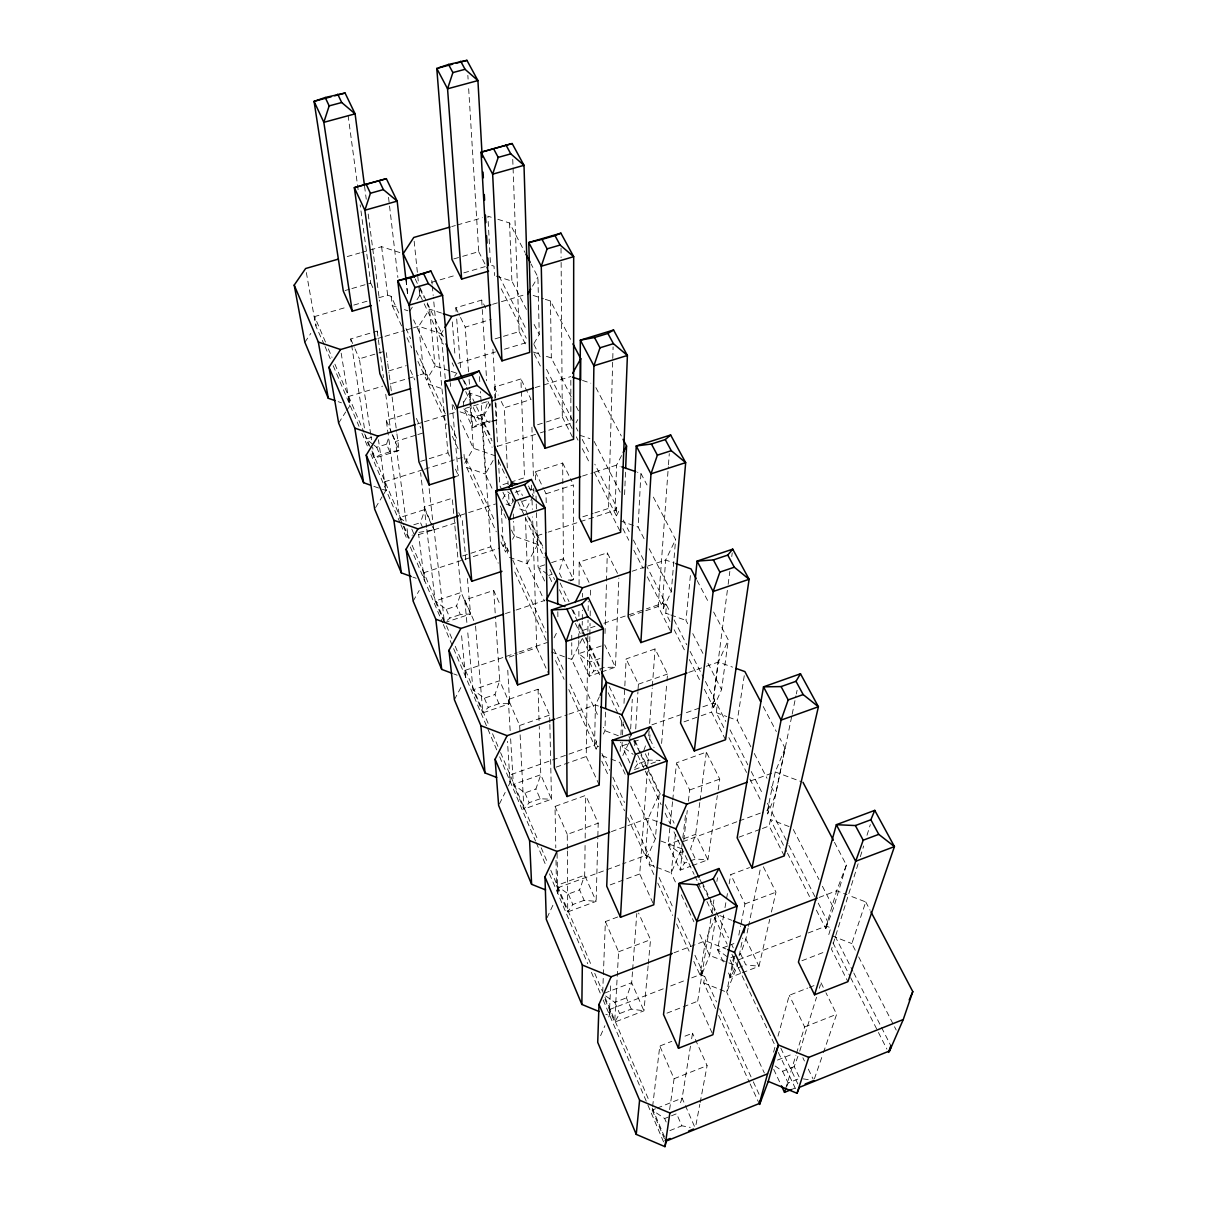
<?xml version="1.0" encoding="UTF-8"?>
<svg xmlns="http://www.w3.org/2000/svg" width="1207" height="1207" viewBox="0 0 1207 1207"><rect width="100%" height="100%" fill="white"/><g stroke="black" fill="none" stroke-linecap="round" stroke-linejoin="round"><path stroke-width="0.75" stroke-dasharray="5 3.75" d="M578.772 640.6L578.696 653.681L589.257 676.192L599.743 672.586M578.772 638.729L578.862 623.778M578.892 616.309L578.938 608.841M579.058 584.55L579.179 562.13L607.302 552.821L618.935 576.237M582.166 633.901L582.272 621.318M582.287 619.463L582.362 610.154M582.468 597.118L582.498 593.286M585.078 845.488L584.686 875.181L579.601 889.861L584.143 900.331L596.137 901.373L597.812 838.065M585.169 838.065L585.727 795.383L555.024 806.412L555.793 847.872M599.215 784.988L586.24 756.487L587.869 633.132M587.884 631.261L588.035 620.036M588.156 610.697L588.277 601.358M589.846 636.602L589.257 676.192L593.844 671.032L604.269 667.441L615.449 667.154L618.859 578.093M589.876 634.716L590.042 623.4M590.163 615.857L590.238 610.199M590.464 595.126L590.585 587.583M568.784 689.514L596.167 749.064L596.349 741.37L568.753 681.548M597.857 836.21L598.204 823.174L585.727 795.383M605.024 633.524L606.457 582.845M606.502 580.974L607.302 552.821M619.81 530.688L608.554 508.419L613.096 346.922M605.507 712.07L604.933 730.718L603.349 734.052M594.236 472.148L616.4 515.857L616.702 507.166L594.825 464.182M617.712 916.973L605.386 921.59L602.64 993.859L631.683 982.724L632.513 971.499M624.592 494.674L625.573 470.338M620.172 751.373L620.594 742.214M620.926 734.897L621.605 720.262M622.163 742.245L621.982 745.941L630.25 763.548M622.51 734.837L623.129 721.877M624.004 703.349L626.131 658.916L655.069 648.944L667.546 674.049L666.913 681.548M610.682 985.878L609.248 1015.736L607.815 1019.07M610.093 1009.308L609.791 1015.54L605.823 1014.333M644.07 538.684L638.111 527.082L640.917 473.385L637.432 472.209M630.22 737.055L630.461 732.408M630.658 729.013L632.287 699.275M605.386 921.59L618.587 951.795L614.695 1022.133L643.95 1010.817L648.114 965.887M634.701 745.715L635.033 740.132M635.712 728.937L637.945 691.656M638.05 689.785L638.382 684.188L626.131 658.916M649.11 730.884L648.702 736.466L654.043 747.601M649.653 723.431L652.233 688.05M652.368 686.195L655.069 648.944M670.323 630.582L658.162 606.518L668.331 466.687M668.467 464.816L669.282 453.636M632.649 969.628L636.798 913.458M652.987 903.092L639.725 873.943L647.284 771.469M647.842 764.016L648.672 752.851M649.638 739.8L650.181 732.347M647.329 576.825L663.337 608.388L663.986 600.06L647.012 566.702M669.976 621.454L665.766 613.186L666.43 604.873L662.371 603.425L646.439 608.841M627.685 817.622L646.56 858.645L647.133 851.508L629.194 812.628M663.337 608.388L671.288 591.747L675.618 539.544L652.187 494.885M653.877 874.562L649.17 864.348L649.773 857.242L645.353 855.507L622.691 863.865M661.602 743.452L666.747 683.434M646.56 858.645L655.326 838.895L659.294 793.708L648.144 770.187M648.28 964.016L650.543 939.68L638.578 913.05M687.688 623.702L685.998 620.413L690.676 572.601M672.54 801.765L668.195 844.432L680.235 870.111L690.615 866.249M672.737 799.909L676.524 762.809L706.351 752.112L719.749 779.088L717.607 793.768M675.362 834.369L671.183 872.948L676.674 884.731M682.377 841.867L681.533 849.049L671.183 872.948L655.944 866.988M682.845 837.839L685.727 813.156M682.649 849.607L680.235 870.111L684.429 863.111L695.428 859.022L707.89 859.822L717.335 795.594M683.75 840.298L687.281 810.485M688.382 801.161L689.695 789.982L676.524 762.809M652.625 1106.427L659.791 1046.031L671.846 1041.309M699.788 802.549L695.654 834.324L690.585 848.838L695.428 859.022M700.03 800.679L706.351 752.112M725.528 739.74L711.542 712.085L727.912 586.195M728.153 584.339L729.843 571.379M731.759 556.563L732.242 552.866M704.39 689.318L713.624 707.513L714.665 699.622L704.511 679.677M723.808 727.61L716.234 712.658L717.29 704.782L713.05 703.228L683.358 713.729M713.624 707.513L721.545 689.665L728.319 639.997L713.578 611.904M669.613 1109.61L674.079 1078.726L659.791 1046.031M750.89 746.861L737.326 720.413L744.342 675.226M693.814 961.436L700.875 976.765L701.901 970.292L694.116 953.424M690.449 1046.197L682.121 1098.144L679.662 1105.084M691.641 1038.774L692.531 1033.207L682.196 1037.251M712.16 1033.056L697.661 1001.237L711.557 914.619M711.858 912.764L713.925 899.864M716.883 881.442L717.471 877.761M715.51 1008.584L703.696 982.905L704.752 976.478L700.12 974.622L688.005 979.284M715.857 917.833L709.61 955.461L700.875 976.765M723.702 914.966L717.622 949.803L724.456 964.363M724.985 907.634L726.267 900.301M726.584 898.461L727.549 892.954M729.149 883.796L730.748 874.622L749.547 867.577M696.001 1124.637L699.819 1104.36M700.166 1102.519L707.106 1065.63L692.531 1033.207M733.811 955.974L726.72 992.199L764.348 1072.993M734.49 957.121L730.522 977.308L740.57 973.415M738.82 935.108L740.63 925.935M740.992 924.094L744.96 903.922L730.748 874.622M767.411 803.259L769.115 806.608L767.622 813.971L775.482 794.794L785.078 748.189L779.843 738.201M738.02 961.526L737.039 966.415L726.72 992.199L703.696 982.905M739.182 955.778L742.773 938.035M748.114 928.138L745.881 938.986L740.6 953.937L745.79 964.846L758.992 966.294L769.749 919.296M748.491 926.327L760.772 866.717M784.263 855.884L769.146 825.995L791.807 715.962M792.184 714.122L795.956 695.79M796.333 693.95L797.088 690.283M771.409 912.054L775.965 892.169L763.111 866.324M773.581 1052.142L775.543 1045.036M778.002 1036.149L789.272 995.292L807.649 988.08M816.4 910.153L825.769 928.605L827.776 921.861L817.622 901.916M825.769 928.605L833.554 907.936L846.379 865.042L834.233 841.867M828.787 934.58L830.823 927.851L826.192 926.056L805.235 934.127M785.591 1088.82L795.926 1055.235M796.469 1053.47L804.631 1026.961L789.272 995.292M799.728 1051.191L816.536 997.238M819.342 988.246L820.458 984.64M858.117 863.79L831.487 949.26L847.887 981.683M860.335 856.668L863.669 845.986M866.988 835.289L870.322 824.607M396.922 433.901L399.095 450.513L389.831 451.84L386.527 444.206L389.167 436.21M422.616 527.504L420.504 522.646L424.879 509.52L420.594 472.706M490.464 421.062L487.251 421.545L483.69 414.076L487.93 401.418L463.835 408.856L472.646 427.625L489.967 422.239M855.25 950.241L851.84 943.587L865.736 901.931L848.642 895.353M467.426 578.545L470.549 614.001L460.335 614.559L456.593 605.944L461.134 592.456L452.263 498.204L424.215 507.151L426.584 527.399M507.755 670.202L509.716 703.636L498.959 703.711L494.991 694.538L499.683 680.688L495.685 620.519M549.864 724.411L551.478 799.215L540.148 798.778L535.908 788.986L540.781 774.728L539.242 726.418M814.408 1078.786L822.827 1054.375M823.415 1052.625L836.647 1014.272L825.95 992.773M643.814 750.573L645.654 745.277M631.261 1009.082L626.403 997.857L631.683 982.724L643.95 1010.817L631.261 1009.082L619.629 1013.563L614.695 1022.133L604.767 998.853M786.934 1086.119L788.141 1083.011L799.788 1078.319L794.221 1066.611L797.887 1056.336M846.379 865.042L836.677 890.751L826.192 926.056L827.776 921.861M701.901 970.292L700.12 974.622L705.476 940.796L716.445 914.242M769.115 806.608L767.516 810.485L762.221 812.432M785.078 748.189L775.256 771.952L767.516 810.485L771.937 812.16L788.02 843.738M600.603 1035.681L604.933 1025.709M647.133 851.508L645.353 855.507L648.28 818.21L659.294 793.708M714.665 699.622L713.05 703.228L718.421 662.04L728.319 639.997M547.058 917.742L553.953 902.972M622.857 755.522L629.239 741.852M596.349 741.37L594.568 745.096L509.61 775.105M663.986 600.06L662.371 603.425L665.676 560.033L675.618 539.544M596.167 749.064L597.767 745.73M599.351 696.801L595.413 704.918L594.568 745.096L598.808 746.695M742.561 966.098L734.475 969.221L730.522 977.308L727.489 970.835M499.457 803.847L505.175 792.426M508.449 785.908L510.078 782.634L507.483 741.324M582.136 638.82L571.771 659.505L598.627 717.154M554.073 637.809L558.041 630.039M616.4 515.857L618.799 511.18M616.702 507.166L615.087 510.32L548.219 532.136M621.575 455.567L616.596 465.117L615.087 510.32L618.995 511.662M454.375 699.683L461.376 686.602M537.658 535.591L537.9 544.161L527.112 563.624L544.568 601.086M533.222 495.956L525.136 510.772L516.46 507.725M500.935 541.943L505.597 552.082L508.207 547.299M512.568 539.303L514.303 536.104L513.609 521.364M576.026 422.797L577.791 419.553M508.811 551.524L507.257 548.159L503.364 546.771L505.13 543.542L501.222 535.063M540.404 432.83L570.881 423.25L572.495 420.308L546.484 369.206M502.685 498.989L506.321 492.441M413.156 601.131L419.221 590.449M493.09 460.471L485.38 474.019L493.195 490.796M464.74 463.232L473.4 448.28L470.368 407.71M533.962 343.542L539.242 334.414L537.915 277.052L531.035 263.941M490.661 403.847L481.714 419.206L485.38 474.019L466.717 467.531L466.008 458.69L463.503 457.83M463.835 402.112L469.267 392.954L481.744 397.163M532.513 286.18L537.915 277.052M375.588 507.589L382.106 496.771M383.041 495.217L385.833 490.585L378.455 439.755M454.647 376.237L456.94 373.008M417.924 361.406L426.463 379.994L435.063 365.962L429.526 309.128L427.127 304.089M416.143 350.528L425.513 370.866L423.778 373.702L420.202 374.789M443.105 330.552L441.174 333.69L445.308 379.179M338.639 423.038L345.67 411.979M346.681 410.395L350.136 405.522L348.672 396.469M409.626 311.346L412.387 307M416.988 299.758L419.749 295.413L418.784 286.059M304.873 342.29L310.833 333.388M584.143 900.331L572.857 904.526L567.712 911.949L556.472 885.576L555.989 859.188M637.658 763.925L633.253 769.96L660.154 760.335L648.355 760.108L637.658 763.925L636.164 760.742M540.148 798.778L529.164 802.7L523.868 809.097L513.367 784.444L510.606 738.277M498.959 703.711L488.277 707.393L482.86 712.884L473.023 689.8L467.531 629.918M447.178 620.353L449.939 618.014L460.335 614.559M502.957 492.245L509.188 505.522L511.617 503.666M403.229 526.086L408.298 537.975L412.492 535.003M487.251 421.545L477.61 424.547L472.646 427.625L469.885 390.404M389.831 451.84L379.964 454.918L374.306 458.238L371.575 451.825M791.4 1089.559L794.84 1088.171M655.522 1108.765L652.187 1110.093L664.665 1118.527L669.779 1116.475M671.484 1115.796L676.599 1113.744L681.834 1125.799L690.253 1127.383M775.12 1065.977L782.604 1071.258L794.221 1066.611M669.84 1130.627L681.834 1125.799M657.181 1108.101L682.121 1098.144L695.307 1128.334M777.489 1060.078L792.893 1053.922M674.079 1078.726L707.106 1065.63M804.631 1026.961L836.647 1014.272M809.324 987.432L814.348 985.47M666.943 1013.156L697.661 1001.237M801.916 960.742L824.532 951.961M742.245 972.782L758.992 966.294L745.881 938.986L742.561 940.253M605.673 995.971L614.801 1002.323L626.403 997.857M730.929 957.649L740.6 953.937M609.55 1009.52L663.759 988.624M670.685 985.953L686.27 979.948M738.88 959.686L803.5 934.791M674.019 952.791L705.476 940.796L725.965 948.943M819.1 897.45L836.677 890.751L846.937 894.689M727.595 945.986L717.622 949.803L729.315 958.267M729.269 945.353L734.248 943.436M618.587 951.795L650.543 939.68M744.96 903.922L775.965 892.169M610.199 884.882L639.725 873.943M738.85 837.22L760.727 829.118M762.417 828.485L769.146 825.995M692.335 865.6L707.89 859.822L695.654 834.324L680.205 840.012M678.485 840.645L668.195 844.432L679.616 852.881L684.429 863.111M557.664 887.824L620.941 864.514M682.89 841.671L737.537 821.529M739.303 820.881L760.47 813.08M682.046 848.868L658.811 840.253M567.365 851.01L567.712 911.949L596.137 901.373L584.686 875.181L556.472 885.576L568.346 894.025L579.601 889.861M679.616 852.881L682.755 851.735M567.35 849.17L567.26 834.384L598.204 823.174M689.695 789.982L719.749 779.088M611.436 831.623L648.28 818.21L658.66 822.208M750.482 780.974L775.256 771.952L801.237 781.638M549.819 722.54L549.653 715.057L538.066 689.242L508.298 699.487L519.659 725.498L523.868 809.097L551.478 799.215L540.781 774.728L513.367 784.444L524.954 792.878L535.908 788.986M651.916 724.834L681.608 714.348M510.078 782.634L510.108 774.924M556.095 767.154L586.24 756.487M684.007 721.846L699.502 716.355M701.222 715.751L711.542 712.085M626.991 744.161L621.982 745.941L633.147 754.36M633.675 741.792L640.359 739.423M519.659 725.498L549.653 715.057M638.382 684.188L667.546 674.049M556.563 718.452L567.169 714.755M568.935 714.152L595.413 704.918L598.944 706.231M688.684 672.405L704.42 666.913M706.17 666.309L718.421 662.04L732.543 667.139M601.478 671.982L615.449 667.154L604.707 644.779M475.543 626.056L482.86 712.884L509.716 703.636L499.683 680.688L473.023 689.8L484.339 698.204L494.991 694.538M601.237 645.971L578.696 653.681L589.62 662.055L600 658.494M464.967 670.398L517.094 652.715M518.874 652.112L547.359 642.441M582.196 630.627L595.066 626.252M603.922 623.25L644.659 609.429M509.263 657.061L517.848 654.149M519.568 653.575L536.738 647.737L532.574 516.868M629.903 616.113L644.025 611.315M645.79 610.727L658.162 606.518M444.417 622.691L470.549 614.001L461.134 592.456L435.169 601.026L444.417 622.691L434.098 529.767L432.694 526.539M570.096 580.854L573.491 579.722L573.551 484.912L546.017 493.769L546.258 504.873M505.431 613.578L514.333 610.606M516.128 610.018L544.629 600.482M632.076 571.258L646.228 566.536M647.993 565.947L665.676 560.033L674.125 562.99M466.853 622.435L464.801 599.985L493.678 590.434L500.633 605.899M426.795 529.239L435.169 601.026L446.228 609.369L456.593 605.944M548.747 575.407L552.127 574.276M544.825 564.831L538.066 567.064L544.93 581.714M551.584 562.613L563.413 558.705L562.673 463.02L535.335 471.741L535.652 482.951M462.583 555.974L490.781 546.786L480.446 391.581M582.83 516.792L593.12 513.443M594.84 512.884L608.554 508.419M423.385 572.872L499.834 547.933M537.19 535.742L546.454 532.709M418.467 534.701L433.735 529.782L428.983 486.964M521.62 501.524L528.726 499.23M434.098 529.767L458.826 521.816M413.775 524.804L420.504 522.646M515.238 492.305L520.172 490.721L522.435 495.474M460.274 515.283L495.564 503.968M582.528 476.041L593.286 472.601M595.081 472.012L616.596 465.117L620.066 466.294M418.965 532.378L433.735 529.782L432.272 526.403M502.187 490.585L499.849 485.606L508.675 482.8M510.44 482.227L524.547 477.731L520.896 378.953L494.297 387.13L495.036 400.136M454.964 476.78L458.404 475.679L452.052 403.168M384.55 481.819L422.737 469.81M424.532 469.251L462.266 457.393M497.375 446.349L538.609 433.388M420.64 461.376L427.474 459.233M429.194 458.69L447.993 452.806L433.373 297.299M537.553 424.743L544.629 422.525M546.394 421.982L562.311 416.988L561.104 259.43M491.687 421.696L496.892 420.081L495.956 403.289M371.394 437.402L366.113 439.031L368.844 445.428M417.275 423.989L422.646 422.329M424.426 421.771L454.828 412.387M535.199 387.568L570.82 376.569M374.049 445.202L376.69 447.254L386.527 444.206M406.08 521.273L395.519 441.506L416.113 435.108M417.818 434.58L422.978 432.981M463.835 408.856L474.079 417.064L483.69 414.076M507.317 467.924L504.315 407.77L531.08 399.472L520.896 378.953M388.277 435.003L386.255 420.323L410.108 412.99M348.22 396.605L382.649 386.165M391.581 383.464L418.407 375.332M457.981 363.322L495.504 351.946M504.435 349.245L525.875 342.743M388.669 370.956L406.306 365.646M495.066 338.865L519.131 331.608L512.719 158.585M370.715 434.294L359.369 358.811L377.172 353.485M378.953 352.957L386.074 350.83M468.512 371.801L465.208 327.142L491.264 319.342M364.393 427.912L350.694 338.956L377.203 331.08L378.681 334.369M456.11 311.512L455.808 307.77L481.699 300.09L485.682 308.117M377.882 338.443L383.223 336.859M384.988 336.331L404.541 330.507M406.306 329.979L411.647 328.395M413.413 327.866L418.754 326.282L441.174 333.69L443.572 338.775M492.577 304.315L499.653 302.203M501.433 301.675L524.472 294.825M314.152 316.702L346.665 307.181M353.802 305.084L368.06 300.905M378.742 297.782L387.658 295.172L391.143 296.319L399.728 314.952M431.699 282.272L456.668 274.97M463.79 272.873L485.199 266.611M324.336 344.9L315.796 325.965L306.291 272.224M419.749 295.413L419.206 285.938M345.021 290.555L350.151 289.061M351.871 288.564L370.73 283.072L360.154 204.828M453.757 258.932L460.878 256.85M462.658 256.337L478.711 251.66L468.542 86.602M347.239 256.563L359.912 252.927M361.708 252.414L381.608 246.696L399.894 252.58M451.735 226.569L455.356 225.528M457.166 225.015L482.468 217.743M492.064 420.821L496.892 420.081L495.262 416.687M568.18 580.084L573.491 579.722L563.413 558.705L558.871 572.043L562.869 580.446M803.289 1078.877L808.554 1079.692M491.219 217.23L487.9 216.189L490.042 255.643M497.872 219.312L509.535 222.963L525.015 252.474M496.258 276.116L511.889 281.125L526.418 309.43M533.192 295.443L543.557 298.778M545.292 299.336L550.467 300.996L572.103 342.23M441.521 313.066L429.526 309.128L418.754 326.282L423.778 373.702L427.384 374.909L445.308 413.79M391.143 296.319L392.275 305.643L397.48 307.347M404.42 309.626L407.891 310.772M533.328 352.052L539.876 354.209M546.424 356.352L551.327 357.981L571.877 398.008M582.498 380.431L590.827 383.177M449.351 370.745L435.063 365.962L413.594 319.87M451.146 371.349L456.502 373.144M427.384 374.909L428.319 384.022L443.029 389.001M579.722 435.199L589.921 438.639M460.078 411.843L481.714 419.206L492.003 440.902M338.171 401.675L341.46 402.821M495.655 455.944L473.4 448.28L460.229 420.021M529.028 488.624L534.188 490.419M620.443 520.941L638.111 527.082M506.065 504.088L514.725 507.121M373.868 486.346L380.703 488.76M382.408 489.378L386.285 490.434L385.018 481.668M537.447 544.312L514.303 536.104L511.18 529.405M509.475 557.317L527.112 563.624L525.407 518.059M665.766 613.186L669.146 614.378M670.836 614.982L685.998 620.413M412.869 577.097L416.174 578.289M551.569 652.067L571.771 659.505L571.756 642.682M716.234 712.658L726.78 716.536M728.53 717.184L737.326 720.413M453.726 673.898L457.151 675.196M618.331 735.742L604.933 730.718L603.364 727.323M602.112 755.688L609.143 758.358M610.893 759.022L619.674 762.341L626.011 775.95M789.061 826.569L770.428 819.508L786.602 851.403M649.17 864.348L654.254 866.324M832.091 935.863L851.84 943.587M719.84 915.585L731.714 920.262M403.666 520.7L399.608 517.592L388.518 436.843M372.722 444.176L366.113 439.031L365.54 435.32M547.42 574.351L538.066 567.064L536.24 503.515M507.694 491.807L510.305 493.874M595.911 387.628L621.303 435.999M640.917 473.385L646.982 484.958M697.103 580.492L709.248 603.636M763.246 706.563L776.342 731.548M865.736 901.931L870.096 910.244M534.113 324.427L539.242 334.414M576.161 406.352L579.586 413.035M594.161 441.43L620.172 492.109M649.17 548.642L671.288 591.747M692.773 633.6L702.927 653.394M707.996 663.292L721.545 689.665M754.284 753.47L767.003 778.274M771.243 786.526L775.482 794.794M793.316 829.526L818.995 879.571M822.42 886.255L833.554 907.936M858.66 956.895L893.648 1025.06M894.508 1026.735L896.213 1030.054M499.079 276.071L526.856 330.627M533.901 344.493L541.46 359.324M576.312 427.821L578.002 431.125M582.212 439.393L589.785 454.27M623.234 520.006L629.179 531.683M633.419 540.027L646.152 565.042M666.43 604.873L669.825 611.527M674.049 619.84L686.738 644.764M690.132 651.418L703.666 678.017M717.29 704.782L725.784 721.484M730.039 729.828L747.872 764.876M751.267 771.545L763.171 794.915M788.865 845.398L816.777 900.256M835.078 936.21L852.927 971.258M853.771 972.933L891.158 1046.394M501.207 288.745L526.297 338.216M534.173 353.726L541.837 368.844M546.092 377.233L572.495 429.285M576.327 436.843L578.032 440.208M582.302 448.612L589.967 463.744M622.887 528.636L628.787 540.268M633.841 550.241L643.12 568.512M674.17 629.737L685.078 651.252M689.272 659.52L700.196 681.035M728.862 737.568L746.56 772.45M749.924 779.103L761.723 802.353M787.462 853.077L810.44 898.4M832.996 942.863L849.834 976.056M850.679 977.715L877.61 1030.823M878.455 1032.483L886.873 1049.079M478.711 251.66L487.749 269.538M519.131 331.608L526.418 346.017M562.311 416.988L573.581 439.257M562.673 463.02L571.877 481.548M821.032 982.845L825.135 991.113M455.808 307.77L459.716 315.842M460.501 317.456L465.208 327.142M494.297 387.13L498.144 395.066M501.237 401.418L504.315 407.77M535.335 471.741L543.557 488.684M544.372 490.374L546.017 493.769M579.179 562.13L590.615 585.697M487.93 401.418L490.374 406.503M528.5 485.983L533.253 495.866M802.866 1057.709L804.42 1060.968M808.328 1069.115L813.02 1078.892M645.338 753.741L648.355 760.108M420.021 287.628L426.448 301.177M427.248 302.882L443.331 336.768M464.227 380.824L468.256 389.288M469.055 390.993L491.566 438.443M516.219 490.419L520.986 500.452M521.786 502.127L543.286 547.45M560.169 583.026L569.01 601.659M573.023 610.139L576.237 616.913M579.451 623.687L585.093 635.561M585.893 637.251L600.377 667.788M609.233 686.436L620.504 710.184M634.957 740.66L638.941 749.079M639.74 750.754L646.137 764.227M646.937 765.917L660.516 794.538M665.313 804.631L674.094 823.159M702.082 882.136L708.479 895.624M709.278 897.314L715.676 910.802M716.475 912.492L728.47 937.779M731.668 944.523L733.268 947.887M780.854 1048.189L797.812 1083.916M415.163 278.862L419.161 287.266M419.945 288.956L423.944 297.36M462.839 379.405L467.652 389.559M527.55 515.872L542.878 548.189M571.726 609.037L584.641 636.27M585.44 637.96L600.769 670.307M633.811 739.966L640.178 753.394M640.977 755.069L647.344 768.512M699.773 879.088L702.157 884.112M702.957 885.787L709.309 899.185M710.093 900.86L714.861 910.908M420.172 295.277L423.37 302.037M424.17 303.726L443.346 344.282M452.142 362.869L453.741 366.249M465.736 391.596L492.109 447.359M498.521 460.908L506.548 477.897M517.803 501.674L544.282 557.664M549.879 569.478L554.662 579.601M559.46 589.725L565.042 601.539M575.422 623.476L580.205 633.6M582.604 638.669L600.181 675.814M608.162 692.697L618.542 714.65M619.342 716.339L625.739 729.843M628.938 736.602L630.522 739.982M637.779 755.295L661.119 804.631M665.132 813.141L669.96 823.355M673.989 831.849L694.1 874.381M694.915 876.086L697.329 881.185M698.129 882.89L700.543 887.99M706.985 901.599L727.097 944.115M731.925 954.315L737.552 966.219L709.61 955.461L698.627 931.879M738.352 967.908L775.15 1045.7M778.349 1052.474L796.756 1091.369M474.079 417.064L477.61 424.547M512.553 498.642L514.046 501.81M549.547 577.082L552.731 583.826M589.62 662.055L593.844 671.032M730.054 959.837L734.475 969.221M782.604 1071.258L788.141 1083.011M773.717 1069.372L779.873 1082.498M453.274 405.054L455.597 410.048M500.241 505.899L507.272 521.002M630.763 786.164L655.326 838.895M681.367 894.84L693.919 921.786M405.99 328.5L410.667 338.669M450.769 425.633L457 439.152M466.008 458.69L494.961 521.484M512.688 559.927L546.032 632.257M553.787 649.064L564.031 671.288M601.916 753.455L609.716 770.353M612.839 777.127L624.517 802.489M649.773 857.242L654.435 867.365M659.113 877.489L673.114 907.86M677.776 917.984L691.008 946.665M704.752 976.478L716.505 1001.961M719.628 1008.765L752.534 1080.114M753.319 1081.804L760.365 1097.103M392.275 305.643L401.599 325.92M407.046 337.749L411.708 347.888M428.319 384.022L446.922 424.472M452.338 436.27L458.539 449.743M466.717 467.531L496.273 531.789M514.77 572.043L546.168 640.313M555.492 660.576L564.091 679.3M601.75 761.195L608.041 774.879M612.764 785.138L624.547 810.772M657.8 883.086L672.676 915.449M676.584 923.958L689.122 951.207M718.648 1015.434L749.351 1082.211M750.135 1083.916L758.796 1102.745M370.73 283.072L373.008 288.081M410.32 370.036L414.801 379.903M447.993 452.806L449.487 456.08M455.431 469.146L458.404 475.679M490.781 546.786L498.235 563.156M536.738 647.737L548.008 672.51M416.43 418.422L420.79 428.138M458.751 512.658L462.356 520.685L465.796 559.867M350.694 338.956L354.3 347.224M355.024 348.883L359.369 358.811M386.255 420.323L391.958 433.358M392.667 434.988L395.519 441.506M424.215 507.151L431.985 524.924M464.801 599.985L475.392 624.215M555.024 806.412L567.26 834.384M392.139 434.595L399.095 450.513L374.306 458.238L372.646 447.193M431.533 524.728L424.879 509.52L399.608 517.592L402.504 524.381M376.69 447.254L379.964 454.918M411.813 529.134L413.895 534.007M446.228 609.369L449.939 618.014M484.339 698.204L488.277 707.393M524.954 792.878L529.164 802.7M568.346 894.025L572.857 904.526M614.801 1002.323L619.629 1013.563M664.665 1118.527L666.143 1121.982M325.468 342.064L314.589 316.566L316.219 325.845M328.364 348.868L332 357.378M334.897 364.167L363.941 432.257M364.665 433.962L371.213 449.291M371.937 450.996L403.334 524.623M404.073 526.327L409.203 538.352M412.13 545.232L445.745 624.034M446.469 625.754L452.308 639.438M455.235 646.273L488.88 725.151M492.547 733.735L499.864 750.905M500.588 752.61L538.216 840.826M541.174 847.752L547.827 863.367M550.799 870.292L591.083 964.755M594.734 973.325L602.052 990.449M604.979 997.314L649.275 1101.176M652.233 1108.117L665.555 1139.317M652.187 1110.093L665.148 1140.494M325.075 346.62L330.235 358.751M333.177 365.676L358.992 426.312M361.934 433.253L367.848 447.103M370.79 454.043L400.12 522.963M400.86 524.668L407.408 540.072M410.32 546.922L442.607 622.767M443.346 624.502L496.771 750M499.668 756.834L535.546 841.098M536.285 842.833L546.56 866.973M549.487 873.883L587.718 963.699M591.4 972.329L600.226 993.074M603.168 999.984L647.178 1103.364M647.903 1105.099L665.495 1146.424M341.174 353.153L349.698 405.658M370.987 436.134L371.53 439.816M348.084 115.389L358.147 189.921M377.203 331.08L383.479 377.535M385.742 394.251L390.751 431.427M407.061 528.696L408.298 537.975M364.559 186.21L366.249 199.2M368.195 214.031L373.536 254.843M373.778 256.699L379.586 301.222M386.315 352.67L387.522 361.904M387.764 363.745L388.971 372.978M389.212 374.819L390.419 384.052M390.661 385.893L391.868 395.127M392.109 396.982L396.681 432.061M381.608 246.696L387.658 295.172M423.853 572.721L424.426 581.306L418.603 534.309M388.533 197.329L397.872 277.489M406.11 279.707L407.966 296.454M405.929 279.752L407.8 296.605M425.513 370.866L426.463 379.994M414.152 241.204L418.588 284.188M461.587 635.757L465.736 678.425L465.449 670.232M431.774 280.446L432.136 284.188M432.302 286.059L433.192 295.428M450.256 382.71L450.573 386.436M464.016 454.375L464.454 459.686M452.278 321.937L455.145 356.684M456.699 318.995L460.712 369.538M463.247 401.373L463.699 406.985M469.07 379.239L469.749 388.548M469.267 392.954L470.232 405.854M479.451 376.629L479.948 384.098M493.678 590.434L495.564 618.633M467.848 75.362L468.09 79.104M481.699 300.09L482.151 307.589M482.272 309.475L486.662 380.778M508.298 699.487L510.169 730.884M492.924 349.2L495.851 401.433M495.142 401.991L497.646 446.59M498.385 459.595L499.849 485.606M501.282 509.686L503.364 546.771M490.133 257.529L490.54 265.042L494.025 266.159L494.523 275.558M505.13 543.542L505.597 552.082M507.257 548.159L507.709 556.683M507.966 481.08L508.162 484.837M508.63 494.236L509.188 505.522M512.568 499.23L512.749 502.912M513.262 513.986L513.518 519.508M509.535 222.963L511.889 281.125M531.925 427.218L533.494 479.013M533.766 488.277L533.992 495.67M531.563 485.093L531.789 492.562M532.031 500.045L532.332 509.399M538.066 689.242L539.182 724.547M536.029 496.032L536.24 502.187M557.076 853.319L557.785 894.764L558.192 887.643M550.467 300.996L551.327 357.981M557.815 611.738L557.89 617.23M561.014 248.174L561.089 257.559M571.741 635.199L571.756 640.811M570.82 380.296L570.881 423.25"/><path stroke-width="1.5" d="M580.642 379.239L580.748 358.72L572.963 343.874M598.989 1011.496L581.865 1004.435L582.332 965.042L544.976 876.901L557.046 851.433L609.686 832.272M591.264 541.943L593.889 365.796L599.985 347.797L594.508 337.538L580.341 340.148L579.405 517.909L591.264 541.943L620.624 532.287L627.399 355.462L613.563 330.024L580.341 340.148L593.889 365.796L627.399 355.462L613.428 343.678L607.89 333.449L594.508 337.538M605.627 708.328L606.427 682.211L601.584 671.997M672.269 953.455L611.119 976.78L599.004 1004.405L597.721 1042.335L636.24 1134.384L664.951 1146.65L666.294 1141.053L759.384 1103.485L761.149 1098.792L759.58 1104.465L768.255 1081.397L778.455 1045.006L734.505 952.353L727.685 949.622M625.648 468.467L626.554 446.017L623.053 439.333M620.489 917.275L628.379 774.819L635.486 754.284L628.953 740.464L612.266 740.313L606.729 886.164L620.489 917.275L653.772 904.797L667.079 760.953L650.588 726.765L612.266 740.313L628.379 774.819L667.079 760.953L651.011 748.762L644.417 734.988L650.588 726.765M640.872 642.562L650.98 473.838L657.377 455.16L651.418 444.01L636.255 445.971L628.138 616.717L640.872 642.562L671.137 632.181L685.667 462.628L670.639 434.988L636.255 445.971L650.98 473.838L685.667 462.628L671.288 450.694L665.283 439.574L670.639 434.988M636.24 1134.384L639.589 1100.196L599.004 1004.405M694.312 750.935L713.141 591.505L719.885 572.088L713.382 559.927L697.088 561.119L680.567 723.068L694.312 750.935L725.528 739.74L749.109 579.285L732.724 549.155L697.088 561.119L713.141 591.505L749.109 579.285L734.309 567.215L727.746 555.099L732.724 549.155M678.485 1048.264L696.801 921.439L704.33 900.03L697.133 884.806L679.058 883.433L663.518 1014.483L678.485 1048.264L712.915 1034.731L737.1 906.185L718.95 868.542L679.058 883.433L696.801 921.439L737.1 906.185L720.488 893.934L713.231 878.771L718.95 868.542M664.951 1146.65L669.855 1112.975L767.561 1073.853L778.455 1045.006L808.75 1057.362L903.258 1019.523L912.794 991.626L870.971 911.904M752.021 867.969L781.095 720.111L788.201 699.909L781.08 686.587L763.518 686.843L737.16 837.839L752.021 867.969L784.263 855.884L818.406 706.744L800.482 673.778L763.518 686.843L781.095 720.111L818.406 706.744L803.168 694.568L796.001 681.306L800.482 673.778M743.814 932.83L745.277 925.603L817.335 898.114M759.384 1103.485L767.561 1073.853M791.4 1089.559L784.505 1092.35L785.591 1088.82M814.544 994.779L855.672 861.27L863.201 840.208L855.371 825.558L836.36 824.698L798.431 962.1L814.544 994.779L847.887 981.683L894.447 846.59L874.758 810.365L836.36 824.698L855.672 861.27L894.447 846.59L878.756 834.354L870.866 819.764L874.758 810.365M352.218 311.195L343.301 291.053L314.061 101.358L325.211 97.511L329.164 105.884L323.838 122.329L352.218 311.195L371.198 305.612M389.378 395.127L379.843 373.627L354.33 187.643L366.159 184.203L370.428 193.241L364.876 210.244L389.378 395.127L410.697 388.639M768.255 1081.397L797.012 1093.27L808.75 1057.362M461.647 279.073L451.961 259.445L436.783 68.437L448.521 64.454L452.881 72.586L447.556 88.805L461.647 279.073L488.579 271.168M429.134 484.942L418.935 461.904L397.767 280.733L410.365 277.791L414.982 287.553L409.173 305.16L429.134 484.942L454.964 476.78M493.527 148.627L498.204 157.393L492.652 174.17L501.961 360.848L529.662 352.414L524.004 165.314L512.16 143.542L481.05 152.233L491.641 339.891L501.961 360.848M471.771 581.276L460.818 556.548L444.795 381.472L458.238 379.104L463.247 389.695L457.151 407.966L471.771 581.276L501.961 571.333M542.034 239.393L554.994 235.606L560.093 245.051L573.687 256.669L541.279 266.219L528.772 242.532L542.034 239.393L547.103 248.853L541.279 266.219L545.081 448.28L573.581 439.257L573.687 256.669L560.908 233.177L528.772 242.532L534.022 425.86L545.081 448.28M531.382 479.481L524.562 484.58L530.069 496.077L545.157 508.056L509.279 519.659L495.836 490.842L510.229 489.167L515.676 500.694L509.279 519.659L517.607 684.852L548.763 674.155L545.157 508.056L531.382 479.481L495.836 490.842L505.824 658.237L517.607 684.852M588.337 597.616L581.789 604.149L587.809 616.702L603.364 628.802L566.128 641.46L551.448 609.988L566.913 609.158L572.872 621.756L566.128 641.46L567.049 796.514L599.215 784.988L603.364 628.802L588.337 597.616L551.448 609.988L554.33 767.788L567.049 796.514M890.917 1045.518L888.548 1052.398L891.158 1046.394L889.604 1050.935L799.426 1087.326L797.012 1093.27M734.505 952.353L745.277 925.603L733.403 920.926M909.188 999.969L912.794 991.626M889.604 1050.935L903.258 1019.523M698.989 877.414L675.965 828.862L686.783 804.179L746.952 782.272M631.412 734.927L621.861 714.77L632.694 691.913L686.934 673.008M600.135 695.187L606.427 682.211L632.694 691.913M545.564 889.891L531.608 884.309L498.642 805.476L495.111 759.233L507.121 735.682L554.798 719.07M575.06 602.504L582.543 587.809L630.31 571.846M623.234 452.384L626.554 446.017M496.711 777.459L485.018 772.933L454.375 699.683L448.959 650.317L460.893 628.47L503.651 614.182M509.052 487.537L511.783 482.634L494.372 445.911M572.616 373.325L580.748 358.72M452.006 673.265L441.702 669.387L413.156 601.131L406.11 549.2L417.939 528.877L458.509 515.857M528.002 293.769L530.703 289.212M411.225 576.493L401.327 572.872L374.668 509.128L366.234 455.084L377.927 436.134L415.48 424.532M445.036 327.429L451.825 316.445L490.796 304.843M370.443 485.139L363.609 482.709L338.639 423.038L329.013 367.245L340.585 349.532L376.116 338.971M334.867 400.543L328.289 398.28L304.873 342.29L294.206 285.108L305.627 268.512L338.201 259.158M607.89 333.449L613.563 330.024M458.238 379.104L472.058 374.894L479.088 371.017L491.747 397.284L497.239 490.872M554.994 235.606L560.908 233.177M665.148 1140.494L670.172 1138.473M688.609 1131.034L693.633 1129.013M805.19 1084.007L813.805 1080.521M410.365 277.791L430.899 271.077L442.592 295.308L450.09 380.854M704.33 900.03L720.488 893.934M863.201 840.208L878.756 834.354M697.133 884.806L713.231 878.771M855.371 825.558L870.866 819.764M635.486 754.284L651.011 748.762M788.201 699.909L803.168 694.568M628.953 740.464L644.417 734.988M781.08 686.587L796.001 681.306M572.872 621.756L587.809 616.702M719.885 572.088L734.309 567.215M566.913 609.158L581.789 604.149M713.382 559.927L727.746 555.099M510.229 489.167L524.562 484.58M651.418 444.01L665.283 439.574M535.908 491.008L580.733 476.629M515.676 500.694L530.069 496.077M657.377 455.16L671.288 450.694M492.441 400.769L533.403 388.111M463.247 389.695L477.112 385.455L491.747 397.284L457.151 407.966L444.795 381.472L479.088 371.017M599.985 347.797L613.428 343.678M414.982 287.553L428.379 283.63L442.592 295.308L409.173 305.16L397.767 280.733L430.899 271.077M547.103 248.853L560.093 245.051M449.924 227.082L413.775 237.462L403.213 253.651L414.378 277.188M370.428 193.241L383.373 189.605L397.178 201.116L405.929 279.752M498.204 157.393L510.787 153.862L524.004 165.314L492.652 174.17L481.05 152.233L512.16 143.542M366.159 184.203L386.361 178.681L397.178 201.116L364.876 210.244L354.33 187.643L386.361 178.681M329.164 105.884L341.702 102.52L355.099 113.85L364.318 184.354M452.881 72.586L465.057 69.312L477.927 80.582L482.212 157.197M325.211 97.511L345.066 93.03L355.099 113.85L323.838 122.329L314.061 101.358L331.276 96.726M448.521 64.454L466.928 60.35L477.927 80.582L447.556 88.805L436.783 68.437M334.731 95.806L345.066 93.03M438.563 67.954L452.746 64.152M456.291 63.202L466.928 60.35M443.241 313.624L451.825 316.445M572.48 377.112L580.823 379.873M294.206 285.108L318.331 342.034L340.585 349.532M621.816 466.883L635.697 471.605M329.013 367.245L354.798 428.093L377.927 436.134M516.958 484.429L511.783 482.634L511.964 486.315M675.814 563.578L691.023 568.919L696.228 578.832M366.234 455.084L393.859 520.262L417.939 528.877M582.543 587.809L557.393 578.802L545.292 553.289M564.982 606.593L546.409 599.894L557.393 578.802L557.725 604.42M736.074 668.422L744.9 671.605L760.621 701.569M406.11 549.2L435.772 619.206L460.893 628.47M600.709 706.88L621.861 714.77M448.959 650.317L480.899 725.694L507.121 735.682M662.718 795.006L686.783 804.179M660.395 822.872L675.965 828.862M495.111 759.233L529.601 840.615L557.046 851.433M582.332 965.042L611.119 976.78M639.589 1100.196L669.855 1112.975M460.667 61.195L465.057 69.312M506.05 145.127L510.787 153.862M525.875 254.104L530.175 262.296M802.972 782.287L833.358 840.208M337.704 94.161L341.702 102.52M379.073 180.597L383.373 189.605M423.717 273.898L428.379 283.63M472.058 374.894L477.112 385.455M445.987 343.859L462.04 377.716M781.412 1085.787L784.505 1092.35M581.865 1004.435L546.288 919.372L544.976 876.901M318.331 342.034L328.289 398.28M354.798 428.093L363.609 482.709M393.859 520.262L401.327 572.872M435.772 619.206L441.702 669.387M480.899 725.694L485.018 772.933M483.041 172.133L483.358 177.746M484.294 194.553L484.611 200.166M485.44 215.118L485.863 222.586M486.587 235.667L487.009 243.135M487.839 258.087L488.262 265.555M529.601 840.615L531.608 884.309"/></g></svg>
